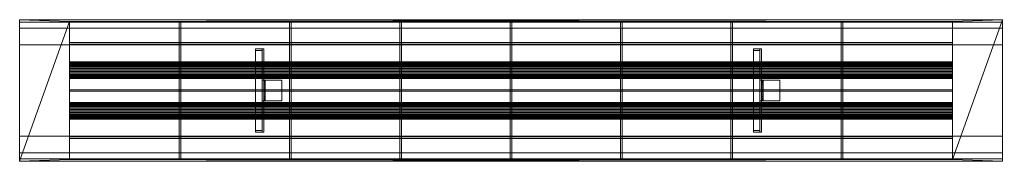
# Model space of a CAD drawing. Extents: x -592 to 592, y -85 to 85.
import ezdxf

# ---------------------------------------------------------------- set-up
doc = ezdxf.new("R2010")
doc.units = 0
doc.header["$MEASUREMENT"] = 0
doc.layers.add('New_0', color=7, linetype='Continuous')

# ---------------------------------------------------------------- blocks, each defined once
blk = doc.blocks.new('Object_4')
at = {"layer": 'New_0', "color": 254, "lineweight": 0, "true_color": 0xd6d4d8}
mesh = blk.add_polyface(dxfattribs=at)
corners = [(-532, 83, 4420), (-532, -83, 4420), (-592, -85, 4420), (-592, 85, 4420), (-532, 75, 4445), (-532, 55, 4480), (-532, -55, 4480), (-532, -75, 4445), (-532, 83, 4444), (-532, 82, 4445), (-532, -82, 4445), (-532, -83, 4444), (-592, -75, 4447), (-592, -55, 4500), (-592, 55, 4500), (-592, 75, 4447), (-592, -85, 4444), (-592, -82, 4447), (-592, 82, 4447), (-592, 85, 4444), (-532, 1, 4420), (-532, -1, 4420), (-532, -1, 4422), (-532, 1, 4422), (-532, 57.7, 4420), (-532, 55.7, 4420), (-532, 55.7, 4422), (-532, 57.7, 4422), (-532, -55.7, 4420), (-532, -57.7, 4420), (-532, -57.7, 4422), (-532, -55.7, 4422), (-532, 34.3, 4450), (-532, 34.2, 4448.4), (-532, 33.8, 4446.9), (-532, 33.2, 4445.5), (-532, 32.4, 4444.1), (-532, 31.4, 4442.9), (-532, 30.2, 4441.9), (-532, 28.8, 4441.1), (-532, 27.4, 4440.5), (-532, 25.9, 4440.1), (-532, 24.3, 4440), (-532, 22.7, 4440.1), (-532, 21.2, 4440.5), (-532, 19.7, 4441.1), (-532, 18.4, 4441.9), (-532, 17.2, 4442.9), (-532, 16.2, 4444.1), (-532, 15.4, 4445.5), (-532, 14.8, 4446.9), (-532, 14.4, 4448.4), (-532, 14.3, 4450), (-532, 14.4, 4451.6), (-532, 14.8, 4453.1), (-532, 15.4, 4454.5), (-532, 16.2, 4455.9), (-532, 17.2, 4457.1), (-532, 18.4, 4458.1), (-532, 19.7, 4458.9), (-532, 21.2, 4459.5), (-532, 22.7, 4459.9), (-532, 24.3, 4460), (-532, 25.9, 4459.9), (-532, 27.4, 4459.5), (-532, 28.8, 4458.9), (-532, 30.2, 4458.1), (-532, 31.4, 4457.1), (-532, 32.4, 4455.9), (-532, 33.2, 4454.5), (-532, 33.8, 4453.1), (-532, 34.2, 4451.6), (-532, -14.3, 4450), (-532, -14.4, 4448.4), (-532, -14.8, 4446.9), (-532, -15.4, 4445.5), (-532, -16.2, 4444.1), (-532, -17.2, 4442.9), (-532, -18.4, 4441.9), (-532, -19.7, 4441.1), (-532, -21.2, 4440.5), (-532, -22.7, 4440.1), (-532, -24.3, 4440), (-532, -25.9, 4440.1), (-532, -27.4, 4440.5), (-532, -28.8, 4441.1), (-532, -30.2, 4441.9), (-532, -31.4, 4442.9), (-532, -32.4, 4444.1), (-532, -33.2, 4445.5), (-532, -33.8, 4446.9), (-532, -34.2, 4448.4), (-532, -34.3, 4450), (-532, -34.2, 4451.6), (-532, -33.8, 4453.1), (-532, -33.2, 4454.5), (-532, -32.4, 4455.9), (-532, -31.4, 4457.1), (-532, -30.2, 4458.1), (-532, -28.8, 4458.9)]
mesh.append_faces([[corners[k] for k in face] for face in [(32, 33, 34, 35), (32, 35, 36, 37), (32, 37, 38, 39), (32, 39, 40, 41), (32, 41, 42, 43), (32, 43, 44, 45), (32, 45, 46, 47), (32, 47, 48, 49), (32, 49, 50, 51), (32, 51, 52, 53), (32, 53, 54, 55), (32, 55, 56, 57), (32, 57, 58, 59), (32, 59, 60, 61), (32, 61, 62, 63), (32, 63, 64, 65), (32, 65, 66, 67), (32, 67, 68, 69), (32, 69, 70, 71), (72, 73, 74, 75), (72, 75, 76, 77), (72, 77, 78, 79), (72, 79, 80, 81), (72, 81, 82, 83), (72, 83, 84, 85), (72, 85, 86, 87), (72, 87, 88, 89), (72, 89, 90, 91), (72, 91, 92, 93), (72, 93, 94, 95), (72, 95, 96, 97), (72, 97, 98, 99)]], dxfattribs={"color": 1})
mesh.append_faces([[corners[k] for k in face] for face in [(0, 1, 2), (0, 2, 3), (4, 5, 6), (4, 6, 7), (8, 9, 7), (8, 7, 10), (8, 10, 11), (0, 8, 11), (0, 11, 1), (12, 13, 14), (12, 14, 15), (16, 17, 15), (16, 15, 18), (16, 18, 19), (2, 16, 19), (2, 19, 3), (20, 21, 22, 23), (24, 25, 26, 27), (28, 29, 30, 31)]], dxfattribs={"color": 254})
mesh = blk.add_polyface(dxfattribs=at)
corners = [(-592, -85, 4420), (-532, -83, 4420), (532, -83, 4420), (532, 83, 4420), (-532, 83, 4420), (-592, 85, 4420), (-532, -83, 4444), (532, -83, 4444), (532, 83, 4444), (-532, 83, 4444), (592, -85, 4444), (-592, -85, 4444), (592, -85, 4420), (592, 85, 4420), (-592, 85, 4444), (592, 85, 4444), (532, 82, 4445), (-532, 82, 4445), (-267, -83, 4420), (-265, -83, 4420), (-265, -83, 4422), (-267, -83, 4422), (-265, 83, 4420), (-265, 83, 4422), (-267, 83, 4420), (-267, 83, 4422), (-134, -83, 4420), (-132, -83, 4420), (-132, -83, 4422), (-134, -83, 4422), (-132, 83, 4420), (-132, 83, 4422), (-134, 83, 4420), (-134, 83, 4422), (-1, 83, 4420), (-1, -83, 4420), (-1, -83, 4422), (-1, 83, 4422), (-298, 3.9, 4530.9), (-298, 2, 4531.3), (-296, 2, 4531.3), (-296, 3.9, 4530.9), (-298, 0, 4531.5), (-296, 0, 4531.5), (-298, -2, 4531.3), (-296, -2, 4531.3), (-298, -3.9, 4530.9), (-296, -3.9, 4530.9), (-298, -5.7, 4530.1), (-296, -5.7, 4530.1), (-298, -7.3, 4529.1), (-296, -7.3, 4529.1), (-298, -8.8, 4527.8), (-296, -8.8, 4527.8), (-298, -10.1, 4526.3), (-296, -10.1, 4526.3), (-298, -11.1, 4524.7), (-296, -11.1, 4524.7), (-298, -11.9, 4522.9), (-296, -11.9, 4522.9), (-298, -12.3, 4521), (-296, -12.3, 4521), (-298, -12.5, 4519), (-296, -12.5, 4519), (-298, -12.5, 4500), (-296, -12.5, 4500), (-298, 12.5, 4500), (-296, 12.5, 4500), (-296, 12.5, 4519), (-296, 12.3, 4521), (-296, 11.9, 4522.9), (-296, 11.1, 4524.7), (-296, 10.1, 4526.3), (-296, 8.8, 4527.8), (-296, 7.3, 4529.1), (-296, 5.7, 4530.1), (-296, -12.5, 4502), (-296, -12.5, 4500), (-276, -12.5, 4500), (-276, -12.5, 4502), (-296, 12.5, 4500), (-276, 12.5, 4500), (-296, 12.5, 4502), (-276, 12.5, 4502)]
mesh.append_faces([[corners[k] for k in face] for face in [(0, 1, 2), (3, 4, 5), (2, 1, 6, 7), (4, 3, 8, 9), (10, 11, 0, 12), (13, 5, 14, 15), (9, 8, 16, 17), (18, 19, 20, 21), (19, 22, 23, 20), (22, 24, 25, 23), (24, 18, 21, 25), (18, 24, 22, 19), (21, 20, 23, 25), (26, 27, 28, 29), (27, 30, 31, 28), (30, 32, 33, 31), (32, 26, 29, 33), (26, 32, 30, 27), (29, 28, 31, 33), (34, 35, 36, 37), (38, 39, 40, 41), (39, 42, 43, 40), (42, 44, 45, 43), (44, 46, 47, 45), (46, 48, 49, 47), (48, 50, 51, 49), (50, 52, 53, 51), (52, 54, 55, 53), (54, 56, 57, 55), (56, 58, 59, 57), (58, 60, 61, 59), (60, 62, 63, 61), (62, 64, 65, 63), (64, 66, 67, 65), (67, 68, 69, 70), (67, 70, 71, 72), (67, 72, 73, 74), (67, 74, 75, 41), (67, 41, 40, 43), (67, 43, 45, 47), (67, 47, 49, 51), (67, 51, 53, 55), (67, 55, 57, 59), (67, 59, 61, 63), (67, 63, 65), (76, 77, 78, 79), (77, 80, 81, 78), (80, 82, 83, 81), (82, 76, 79, 83), (76, 82, 80, 77), (79, 78, 81, 83)]], dxfattribs={"color": 254})
mesh = blk.add_polyface(dxfattribs=at)
corners = [(-532, 82, 4445), (532, 82, 4445), (532, 75, 4445), (-532, 75, 4445), (532, 55, 4480), (-532, 55, 4480), (532, -55, 4480), (-532, -55, 4480), (532, -75, 4445), (-532, -75, 4445), (532, -82, 4445), (-532, -82, 4445), (532, -83, 4444), (-532, -83, 4444), (592, -82, 4447), (-592, -82, 4447), (-592, -85, 4444), (592, -85, 4444), (592, -75, 4447), (-592, -75, 4447), (592, -55, 4500), (-592, -55, 4500), (592, 55, 4500), (-592, 55, 4500), (592, 75, 4447), (-592, 75, 4447), (592, 82, 4447), (-592, 82, 4447), (592, 85, 4444), (-592, 85, 4444), (532, 1, 4420), (-532, 1, 4420), (-532, 1, 4422), (532, 1, 4422), (-532, -1, 4420), (532, -1, 4420), (532, -1, 4422), (-532, -1, 4422), (532, 57.7, 4420), (-532, 57.7, 4420), (-532, 57.7, 4422), (532, 57.7, 4422), (-532, 55.7, 4420), (532, 55.7, 4420), (532, 55.7, 4422), (-532, 55.7, 4422), (532, -55.7, 4420), (-532, -55.7, 4420), (-532, -55.7, 4422), (532, -55.7, 4422), (-532, -57.7, 4420), (532, -57.7, 4420), (532, -57.7, 4422), (-532, -57.7, 4422), (532, 34.2, 4451.6), (532, 34.3, 4450), (-532, 34.3, 4450), (-532, 34.2, 4451.6), (532, 33.8, 4453.1), (-532, 33.8, 4453.1), (532, 33.2, 4454.5), (-532, 33.2, 4454.5), (532, 32.4, 4455.9), (-532, 32.4, 4455.9), (532, 31.4, 4457.1), (-532, 31.4, 4457.1), (532, 30.2, 4458.1), (-532, 30.2, 4458.1), (532, 28.8, 4458.9), (-532, 28.8, 4458.9), (532, 27.4, 4459.5), (-532, 27.4, 4459.5), (532, 25.9, 4459.9), (-532, 25.9, 4459.9), (532, 24.3, 4460), (-532, 24.3, 4460), (532, 22.7, 4459.9), (-532, 22.7, 4459.9), (532, 21.2, 4459.5), (-532, 21.2, 4459.5), (532, 19.7, 4458.9), (-532, 19.7, 4458.9), (532, 18.4, 4458.1), (-532, 18.4, 4458.1), (532, 17.2, 4457.1), (-532, 17.2, 4457.1), (532, 16.2, 4455.9), (-532, 16.2, 4455.9), (532, 15.4, 4454.5), (-532, 15.4, 4454.5), (532, 14.8, 4453.1), (-532, 14.8, 4453.1), (532, 14.4, 4451.6), (-532, 14.4, 4451.6), (532, 14.3, 4450), (-532, 14.3, 4450), (532, 14.4, 4448.4), (-532, 14.4, 4448.4), (532, 14.8, 4446.9), (-532, 14.8, 4446.9), (532, 15.4, 4445.5), (-532, 15.4, 4445.5), (532, 16.2, 4444.1), (-532, 16.2, 4444.1), (532, 17.2, 4442.9), (-532, 17.2, 4442.9), (532, 18.4, 4441.9), (-532, 18.4, 4441.9), (532, 19.7, 4441.1), (-532, 19.7, 4441.1)]
mesh.append_faces([[corners[k] for k in face] for face in [(54, 55, 56, 57), (58, 54, 57, 59), (60, 58, 59, 61), (62, 60, 61, 63), (64, 62, 63, 65), (66, 64, 65, 67), (68, 66, 67, 69), (70, 68, 69, 71), (72, 70, 71, 73), (74, 72, 73, 75), (76, 74, 75, 77), (78, 76, 77, 79), (80, 78, 79, 81), (82, 80, 81, 83), (84, 82, 83, 85), (86, 84, 85, 87), (88, 86, 87, 89), (90, 88, 89, 91), (92, 90, 91, 93), (94, 92, 93, 95), (96, 94, 95, 97), (98, 96, 97, 99), (100, 98, 99, 101), (102, 100, 101, 103), (104, 102, 103, 105), (106, 104, 105, 107), (108, 106, 107, 109)]], dxfattribs={"color": 1})
mesh.append_faces([[corners[k] for k in face] for face in [(0, 1, 2, 3), (3, 2, 4, 5), (5, 4, 6, 7), (7, 6, 8, 9), (9, 8, 10, 11), (11, 10, 12, 13), (14, 15, 16, 17), (18, 19, 15, 14), (20, 21, 19, 18), (22, 23, 21, 20), (24, 25, 23, 22), (26, 27, 25, 24), (28, 29, 27, 26), (30, 31, 32, 33), (34, 35, 36, 37), (35, 34, 31, 30), (36, 33, 32, 37), (38, 39, 40, 41), (42, 43, 44, 45), (43, 42, 39, 38), (44, 41, 40, 45), (46, 47, 48, 49), (50, 51, 52, 53), (51, 50, 47, 46), (52, 49, 48, 53)]], dxfattribs={"color": 254})
mesh = blk.add_polyface(dxfattribs=at)
corners = [(592, -85, 4420), (-592, -85, 4420), (532, -83, 4420), (592, 85, 4420), (532, 83, 4420), (-592, 85, 4420), (-1, -83, 4420), (1, -83, 4420), (1, -83, 4422), (-1, -83, 4422), (1, 83, 4420), (1, 83, 4422), (-1, 83, 4420), (-1, 83, 4422), (132, -83, 4420), (134, -83, 4420), (134, -83, 4422), (132, -83, 4422), (134, 83, 4420), (134, 83, 4422), (132, 83, 4420), (132, 83, 4422), (265, -83, 4420), (267, -83, 4420), (267, -83, 4422), (265, -83, 4422), (267, 83, 4420), (267, 83, 4422), (265, 83, 4420), (265, 83, 4422), (532, -14.4, 4448.4), (532, -14.8, 4446.9), (-532, -14.8, 4446.9), (-532, -14.4, 4448.4), (532, -14.3, 4450), (-532, -14.3, 4450), (300, -50, 4600), (300, -12.5, 4562.5), (302, -12.5, 4562.5), (302, -50, 4600), (300, -12.5, 4510), (302, -12.5, 4510), (300, 12.5, 4510), (302, 12.5, 4510), (300, 12.5, 4562.5), (302, 12.5, 4562.5), (300, 50, 4600), (302, 50, 4600), (292, -50, 4600), (292, -48, 4598), (300, -48, 4598), (300, -50, 4600), (292, 48, 4598), (300, 48, 4598), (292, 50, 4600), (300, 50, 4600), (302, 12.5, 4500), (302, -12.5, 4500), (302, -12.5, 4519), (302, -12.3, 4521), (302, -11.9, 4522.9), (302, -11.1, 4524.7), (302, -10.1, 4526.3), (302, -8.8, 4527.8), (302, -7.3, 4529.1), (302, -5.7, 4530.1), (302, -3.9, 4530.9), (302, -2, 4531.3), (302, 0, 4531.5), (302, 2, 4531.3), (302, 3.9, 4530.9), (302, 5.7, 4530.1), (302, 7.3, 4529.1), (302, 8.8, 4527.8), (302, 10.1, 4526.3), (302, 11.1, 4524.7), (302, 11.9, 4522.9), (302, 12.3, 4521), (302, 12.5, 4519)]
mesh.append_faces([[corners[k] for k in face] for face in [(30, 31, 32, 33), (34, 30, 33, 35)]], dxfattribs={"color": 1})
mesh.append_faces([[corners[k] for k in face] for face in [(0, 1, 2), (3, 4, 5), (6, 7, 8, 9), (7, 10, 11, 8), (10, 12, 13, 11), (6, 12, 10, 7), (9, 8, 11, 13), (14, 15, 16, 17), (15, 18, 19, 16), (18, 20, 21, 19), (20, 14, 17, 21), (14, 20, 18, 15), (17, 16, 19, 21), (22, 23, 24, 25), (23, 26, 27, 24), (26, 28, 29, 27), (28, 22, 25, 29), (22, 28, 26, 23), (25, 24, 27, 29), (36, 37, 38, 39), (37, 40, 41, 38), (40, 42, 43, 41), (42, 44, 45, 43), (44, 46, 47, 45), (46, 36, 39, 47), (37, 36, 46), (37, 46, 44), (40, 37, 44), (40, 44, 42), (45, 47, 39), (45, 39, 38), (43, 45, 38), (43, 38, 41), (48, 49, 50, 51), (49, 52, 53, 50), (52, 54, 55, 53), (54, 48, 51, 55), (48, 54, 52, 49), (51, 50, 53, 55), (56, 57, 58, 59), (56, 59, 60, 61), (56, 61, 62, 63), (56, 63, 64, 65), (56, 65, 66, 67), (56, 67, 68, 69), (56, 69, 70, 71), (56, 71, 72, 73), (56, 73, 74, 75), (56, 75, 76, 77), (56, 77, 78)]], dxfattribs={"color": 254})
mesh = blk.add_polyface(dxfattribs=at)
corners = [(-400, -83, 4420), (-398, -83, 4420), (-398, -83, 4422), (-400, -83, 4422), (-398, 83, 4420), (-398, 83, 4422), (-400, 83, 4420), (-400, 83, 4422), (-532, -14.3, 4450), (-532, -28.8, 4458.9), (-532, -27.4, 4459.5), (-532, -25.9, 4459.9), (-532, -24.3, 4460), (-532, -22.7, 4459.9), (-532, -21.2, 4459.5), (-532, -19.7, 4458.9), (-532, -18.4, 4458.1), (-532, -17.2, 4457.1), (-532, -16.2, 4455.9), (-532, -15.4, 4454.5), (-532, -14.8, 4453.1), (-532, -14.4, 4451.6), (-300, -50, 4600), (-300, -12.5, 4562.5), (-298, -12.5, 4562.5), (-298, -50, 4600), (-300, -12.5, 4510), (-298, -12.5, 4510), (-300, 12.5, 4510), (-298, 12.5, 4510), (-300, 12.5, 4562.5), (-298, 12.5, 4562.5), (-300, 50, 4600), (-298, 50, 4600), (-308, -50, 4600), (-308, -48, 4598), (-300, -48, 4598), (-300, -50, 4600), (-308, 48, 4598), (-300, 48, 4598), (-308, 50, 4600), (-300, 50, 4600), (-298, 12.5, 4500), (-298, 12.5, 4519), (-296, 12.5, 4519), (-296, 12.5, 4500), (-298, 12.3, 4521), (-296, 12.3, 4521), (-298, 11.9, 4522.9), (-296, 11.9, 4522.9), (-298, 11.1, 4524.7), (-296, 11.1, 4524.7), (-298, 10.1, 4526.3), (-296, 10.1, 4526.3), (-298, 8.8, 4527.8), (-296, 8.8, 4527.8), (-298, 7.3, 4529.1), (-296, 7.3, 4529.1), (-298, 5.7, 4530.1), (-296, 5.7, 4530.1), (-298, 3.9, 4530.9), (-296, 3.9, 4530.9), (-298, -12.5, 4500), (-298, -12.5, 4519), (-298, -12.3, 4521), (-298, -11.9, 4522.9), (-298, -11.1, 4524.7), (-298, -10.1, 4526.3), (-298, -8.8, 4527.8), (-298, -7.3, 4529.1), (-298, -5.7, 4530.1), (-298, -3.9, 4530.9), (-298, -2, 4531.3), (-298, 0, 4531.5), (-298, 2, 4531.3)]
mesh.append_faces([[corners[k] for k in face] for face in [(8, 9, 10, 11), (8, 11, 12, 13), (8, 13, 14, 15), (8, 15, 16, 17), (8, 17, 18, 19), (8, 19, 20, 21)]], dxfattribs={"color": 1})
mesh.append_faces([[corners[k] for k in face] for face in [(0, 1, 2, 3), (1, 4, 5, 2), (4, 6, 7, 5), (6, 0, 3, 7), (0, 6, 4, 1), (3, 2, 5, 7), (22, 23, 24, 25), (23, 26, 27, 24), (26, 28, 29, 27), (28, 30, 31, 29), (30, 32, 33, 31), (32, 22, 25, 33), (23, 22, 32), (23, 32, 30), (26, 23, 30), (26, 30, 28), (31, 33, 25), (31, 25, 24), (29, 31, 24), (29, 24, 27), (34, 35, 36, 37), (35, 38, 39, 36), (38, 40, 41, 39), (40, 34, 37, 41), (34, 40, 38, 35), (37, 36, 39, 41), (42, 43, 44, 45), (43, 46, 47, 44), (46, 48, 49, 47), (48, 50, 51, 49), (50, 52, 53, 51), (52, 54, 55, 53), (54, 56, 57, 55), (56, 58, 59, 57), (58, 60, 61, 59), (42, 62, 63, 64), (42, 64, 65, 66), (42, 66, 67, 68), (42, 68, 69, 70), (42, 70, 71, 72), (42, 72, 73, 74), (42, 74, 60, 58), (42, 58, 56, 54), (42, 54, 52, 50), (42, 50, 48, 46), (42, 46, 43)]], dxfattribs={"color": 254})
mesh = blk.add_polyface(dxfattribs=at)
corners = [(532, -75, 4445), (532, -55, 4480), (532, 55, 4480), (532, 75, 4445), (532, -83, 4444), (532, -82, 4445), (532, 82, 4445), (532, 83, 4444), (398, -83, 4420), (400, -83, 4420), (400, -83, 4422), (398, -83, 4422), (400, 83, 4420), (400, 83, 4422), (398, 83, 4420), (398, 83, 4422), (302, 12.5, 4500), (302, 12.5, 4519), (304, 12.5, 4519), (304, 12.5, 4500), (302, 12.3, 4521), (304, 12.3, 4521), (302, 11.9, 4522.9), (304, 11.9, 4522.9), (302, 11.1, 4524.7), (304, 11.1, 4524.7), (302, 10.1, 4526.3), (304, 10.1, 4526.3), (302, 8.8, 4527.8), (304, 8.8, 4527.8), (302, 7.3, 4529.1), (304, 7.3, 4529.1), (302, 5.7, 4530.1), (304, 5.7, 4530.1), (302, 3.9, 4530.9), (304, 3.9, 4530.9), (302, 2, 4531.3), (304, 2, 4531.3), (302, 0, 4531.5), (304, 0, 4531.5), (302, -2, 4531.3), (304, -2, 4531.3), (302, -3.9, 4530.9), (304, -3.9, 4530.9), (302, -5.7, 4530.1), (304, -5.7, 4530.1), (302, -7.3, 4529.1), (304, -7.3, 4529.1), (302, -8.8, 4527.8), (304, -8.8, 4527.8), (302, -10.1, 4526.3), (304, -10.1, 4526.3), (302, -11.1, 4524.7), (304, -11.1, 4524.7), (302, -11.9, 4522.9), (304, -11.9, 4522.9), (302, -12.3, 4521), (304, -12.3, 4521), (302, -12.5, 4519), (304, -12.5, 4519), (302, -12.5, 4500), (304, -12.5, 4500), (304, -12.5, 4502), (304, -12.5, 4500), (324, -12.5, 4500), (324, -12.5, 4502), (304, 12.5, 4500), (324, 12.5, 4500), (304, 12.5, 4502), (324, 12.5, 4502)]
mesh.append_faces([[corners[k] for k in face] for face in [(0, 1, 2), (0, 2, 3), (4, 5, 3), (4, 3, 6), (4, 6, 7), (8, 9, 10, 11), (9, 12, 13, 10), (12, 14, 15, 13), (14, 8, 11, 15), (8, 14, 12, 9), (11, 10, 13, 15), (16, 17, 18, 19), (17, 20, 21, 18), (20, 22, 23, 21), (22, 24, 25, 23), (24, 26, 27, 25), (26, 28, 29, 27), (28, 30, 31, 29), (30, 32, 33, 31), (32, 34, 35, 33), (34, 36, 37, 35), (36, 38, 39, 37), (38, 40, 41, 39), (40, 42, 43, 41), (42, 44, 45, 43), (44, 46, 47, 45), (46, 48, 49, 47), (48, 50, 51, 49), (50, 52, 53, 51), (52, 54, 55, 53), (54, 56, 57, 55), (56, 58, 59, 57), (58, 60, 61, 59), (60, 16, 19, 61), (19, 18, 21, 23), (19, 23, 25, 27), (19, 27, 29, 31), (19, 31, 33, 35), (19, 35, 37, 39), (19, 39, 41, 43), (19, 43, 45, 47), (19, 47, 49, 51), (19, 51, 53, 55), (19, 55, 57, 59), (19, 59, 61), (62, 63, 64, 65), (63, 66, 67, 64), (66, 68, 69, 67), (68, 62, 65, 69), (62, 68, 66, 63), (65, 64, 67, 69)]], dxfattribs={"color": 254})
mesh = blk.add_polyface(dxfattribs=at)
corners = [(592, -85, 4420), (532, -83, 4420), (592, 85, 4420), (532, 83, 4420), (532, -83, 4444), (532, 83, 4444), (592, 75, 4447), (592, 55, 4500), (592, -55, 4500), (592, -75, 4447), (592, 85, 4444), (592, 82, 4447), (592, -82, 4447), (592, -85, 4444), (532, -1, 4420), (532, 1, 4420), (532, 1, 4422), (532, -1, 4422), (532, 55.7, 4420), (532, 57.7, 4420), (532, 57.7, 4422), (532, 55.7, 4422), (532, -57.7, 4420), (532, -55.7, 4420), (532, -55.7, 4422), (532, -57.7, 4422), (532, 34.3, 4450), (532, 34.2, 4451.6), (532, 33.8, 4453.1), (532, 33.2, 4454.5), (532, 32.4, 4455.9), (532, 31.4, 4457.1), (532, 30.2, 4458.1), (532, 28.8, 4458.9), (532, 27.4, 4459.5), (532, 25.9, 4459.9), (532, 24.3, 4460), (532, 22.7, 4459.9), (532, 21.2, 4459.5), (532, 19.7, 4458.9), (532, 18.4, 4458.1), (532, 17.2, 4457.1), (532, 16.2, 4455.9), (532, 15.4, 4454.5), (532, 14.8, 4453.1), (532, 14.4, 4451.6), (532, 14.3, 4450), (532, 14.4, 4448.4), (532, 14.8, 4446.9), (532, 15.4, 4445.5), (532, 16.2, 4444.1), (532, 17.2, 4442.9), (532, 18.4, 4441.9), (532, 19.7, 4441.1), (532, 21.2, 4440.5), (532, 22.7, 4440.1), (532, 24.3, 4440), (532, 25.9, 4440.1), (532, 27.4, 4440.5), (532, 28.8, 4441.1), (532, 30.2, 4441.9), (532, 31.4, 4442.9), (532, 32.4, 4444.1), (532, 33.2, 4445.5), (532, 33.8, 4446.9), (532, 34.2, 4448.4), (532, -14.3, 4450), (532, -14.4, 4451.6), (532, -14.8, 4453.1), (532, -15.4, 4454.5), (532, -16.2, 4455.9), (532, -17.2, 4457.1), (532, -18.4, 4458.1), (532, -19.7, 4458.9), (532, -21.2, 4459.5), (532, -22.7, 4459.9), (532, -24.3, 4460), (532, -25.9, 4459.9), (532, -27.4, 4459.5), (532, -28.8, 4458.9), (532, -30.2, 4458.1), (532, -31.4, 4457.1), (532, -32.4, 4455.9), (532, -33.2, 4454.5), (532, -33.8, 4453.1), (532, -34.2, 4451.6), (532, -34.3, 4450), (532, -34.2, 4448.4), (532, -33.8, 4446.9), (532, -33.2, 4445.5), (532, -32.4, 4444.1), (532, -31.4, 4442.9), (532, -30.2, 4441.9), (532, -28.8, 4441.1), (532, -27.4, 4440.5), (532, -25.9, 4440.1), (532, -24.3, 4440), (532, -22.7, 4440.1), (532, -21.2, 4440.5), (532, -19.7, 4441.1), (532, -18.4, 4441.9), (532, -17.2, 4442.9), (532, -16.2, 4444.1), (532, -15.4, 4445.5), (532, -14.8, 4446.9), (532, -14.4, 4448.4)]
mesh.append_faces([[corners[k] for k in face] for face in [(26, 27, 28, 29), (26, 29, 30, 31), (26, 31, 32, 33), (26, 33, 34, 35), (26, 35, 36, 37), (26, 37, 38, 39), (26, 39, 40, 41), (26, 41, 42, 43), (26, 43, 44, 45), (26, 45, 46, 47), (26, 47, 48, 49), (26, 49, 50, 51), (26, 51, 52, 53), (26, 53, 54, 55), (26, 55, 56, 57), (26, 57, 58, 59), (26, 59, 60, 61), (26, 61, 62, 63), (26, 63, 64, 65), (66, 67, 68, 69), (66, 69, 70, 71), (66, 71, 72, 73), (66, 73, 74, 75), (66, 75, 76, 77), (66, 77, 78, 79), (66, 79, 80, 81), (66, 81, 82, 83), (66, 83, 84, 85), (66, 85, 86, 87), (66, 87, 88, 89), (66, 89, 90, 91), (66, 91, 92, 93), (66, 93, 94, 95), (66, 95, 96, 97), (66, 97, 98, 99), (66, 99, 100, 101), (66, 101, 102, 103), (66, 103, 104, 105)]], dxfattribs={"color": 1})
mesh.append_faces([[corners[k] for k in face] for face in [(0, 1, 2), (2, 1, 3), (1, 4, 5), (1, 5, 3), (6, 7, 8), (6, 8, 9), (10, 11, 9), (10, 9, 12), (10, 12, 13), (2, 10, 13), (2, 13, 0), (14, 15, 16, 17), (18, 19, 20, 21), (22, 23, 24, 25)]], dxfattribs={"color": 254})
mesh = blk.add_polyface(dxfattribs=at)
corners = [(532, 21.2, 4440.5), (532, 19.7, 4441.1), (-532, 19.7, 4441.1), (-532, 21.2, 4440.5), (532, 22.7, 4440.1), (-532, 22.7, 4440.1), (532, 24.3, 4440), (-532, 24.3, 4440), (532, 25.9, 4440.1), (-532, 25.9, 4440.1), (532, 27.4, 4440.5), (-532, 27.4, 4440.5), (532, 28.8, 4441.1), (-532, 28.8, 4441.1), (532, 30.2, 4441.9), (-532, 30.2, 4441.9), (532, 31.4, 4442.9), (-532, 31.4, 4442.9), (532, 32.4, 4444.1), (-532, 32.4, 4444.1), (532, 33.2, 4445.5), (-532, 33.2, 4445.5), (532, 33.8, 4446.9), (-532, 33.8, 4446.9), (532, 34.2, 4448.4), (-532, 34.2, 4448.4), (532, 34.3, 4450), (-532, 34.3, 4450), (532, -14.4, 4451.6), (532, -14.3, 4450), (-532, -14.3, 4450), (-532, -14.4, 4451.6), (532, -14.8, 4453.1), (-532, -14.8, 4453.1), (532, -15.4, 4454.5), (-532, -15.4, 4454.5), (532, -16.2, 4455.9), (-532, -16.2, 4455.9), (532, -17.2, 4457.1), (-532, -17.2, 4457.1), (532, -18.4, 4458.1), (-532, -18.4, 4458.1), (532, -19.7, 4458.9), (-532, -19.7, 4458.9), (532, -21.2, 4459.5), (-532, -21.2, 4459.5), (532, -22.7, 4459.9), (-532, -22.7, 4459.9), (532, -24.3, 4460), (-532, -24.3, 4460), (532, -25.9, 4459.9), (-532, -25.9, 4459.9), (532, -27.4, 4459.5), (-532, -27.4, 4459.5), (532, -28.8, 4458.9), (-532, -28.8, 4458.9), (532, -30.2, 4458.1), (-532, -30.2, 4458.1), (532, -31.4, 4457.1), (-532, -31.4, 4457.1), (532, -32.4, 4455.9), (-532, -32.4, 4455.9), (532, -33.2, 4454.5), (-532, -33.2, 4454.5), (532, -33.8, 4453.1), (-532, -33.8, 4453.1), (532, -34.2, 4451.6), (-532, -34.2, 4451.6), (532, -34.3, 4450), (-532, -34.3, 4450), (532, -34.2, 4448.4), (-532, -34.2, 4448.4), (532, -33.8, 4446.9), (-532, -33.8, 4446.9), (532, -33.2, 4445.5), (-532, -33.2, 4445.5), (532, -32.4, 4444.1), (-532, -32.4, 4444.1), (532, -31.4, 4442.9), (-532, -31.4, 4442.9), (532, -30.2, 4441.9), (-532, -30.2, 4441.9), (532, -28.8, 4441.1), (-532, -28.8, 4441.1), (532, -27.4, 4440.5), (-532, -27.4, 4440.5), (532, -25.9, 4440.1), (-532, -25.9, 4440.1), (532, -24.3, 4440), (-532, -24.3, 4440), (532, -22.7, 4440.1), (-532, -22.7, 4440.1), (532, -21.2, 4440.5), (-532, -21.2, 4440.5), (532, -19.7, 4441.1), (-532, -19.7, 4441.1), (532, -18.4, 4441.9), (-532, -18.4, 4441.9), (532, -17.2, 4442.9), (-532, -17.2, 4442.9), (532, -16.2, 4444.1), (-532, -16.2, 4444.1), (532, -15.4, 4445.5), (-532, -15.4, 4445.5), (532, -14.8, 4446.9), (-532, -14.8, 4446.9)]
mesh.append_faces([[corners[k] for k in face] for face in [(0, 1, 2, 3), (4, 0, 3, 5), (6, 4, 5, 7), (8, 6, 7, 9), (10, 8, 9, 11), (12, 10, 11, 13), (14, 12, 13, 15), (16, 14, 15, 17), (18, 16, 17, 19), (20, 18, 19, 21), (22, 20, 21, 23), (24, 22, 23, 25), (26, 24, 25, 27), (28, 29, 30, 31), (32, 28, 31, 33), (34, 32, 33, 35), (36, 34, 35, 37), (38, 36, 37, 39), (40, 38, 39, 41), (42, 40, 41, 43), (44, 42, 43, 45), (46, 44, 45, 47), (48, 46, 47, 49), (50, 48, 49, 51), (52, 50, 51, 53), (54, 52, 53, 55), (56, 54, 55, 57), (58, 56, 57, 59), (60, 58, 59, 61), (62, 60, 61, 63), (64, 62, 63, 65), (66, 64, 65, 67), (68, 66, 67, 69), (70, 68, 69, 71), (72, 70, 71, 73), (74, 72, 73, 75), (76, 74, 75, 77), (78, 76, 77, 79), (80, 78, 79, 81), (82, 80, 81, 83), (84, 82, 83, 85), (86, 84, 85, 87), (88, 86, 87, 89), (90, 88, 89, 91), (92, 90, 91, 93), (94, 92, 93, 95), (96, 94, 95, 97), (98, 96, 97, 99), (100, 98, 99, 101), (102, 100, 101, 103), (104, 102, 103, 105)]], dxfattribs={"color": 1})

msp = doc.modelspace()

# ---------------------------------------------------------------- block references
at = {"layer": 'New_0', "color": 254, "linetype": 'Continuous', "lineweight": 0, "true_color": 0xd6d4d8}
msp.add_blockref('Object_4', (0, 0), dxfattribs=at)

doc.saveas('drawing.dxf')
